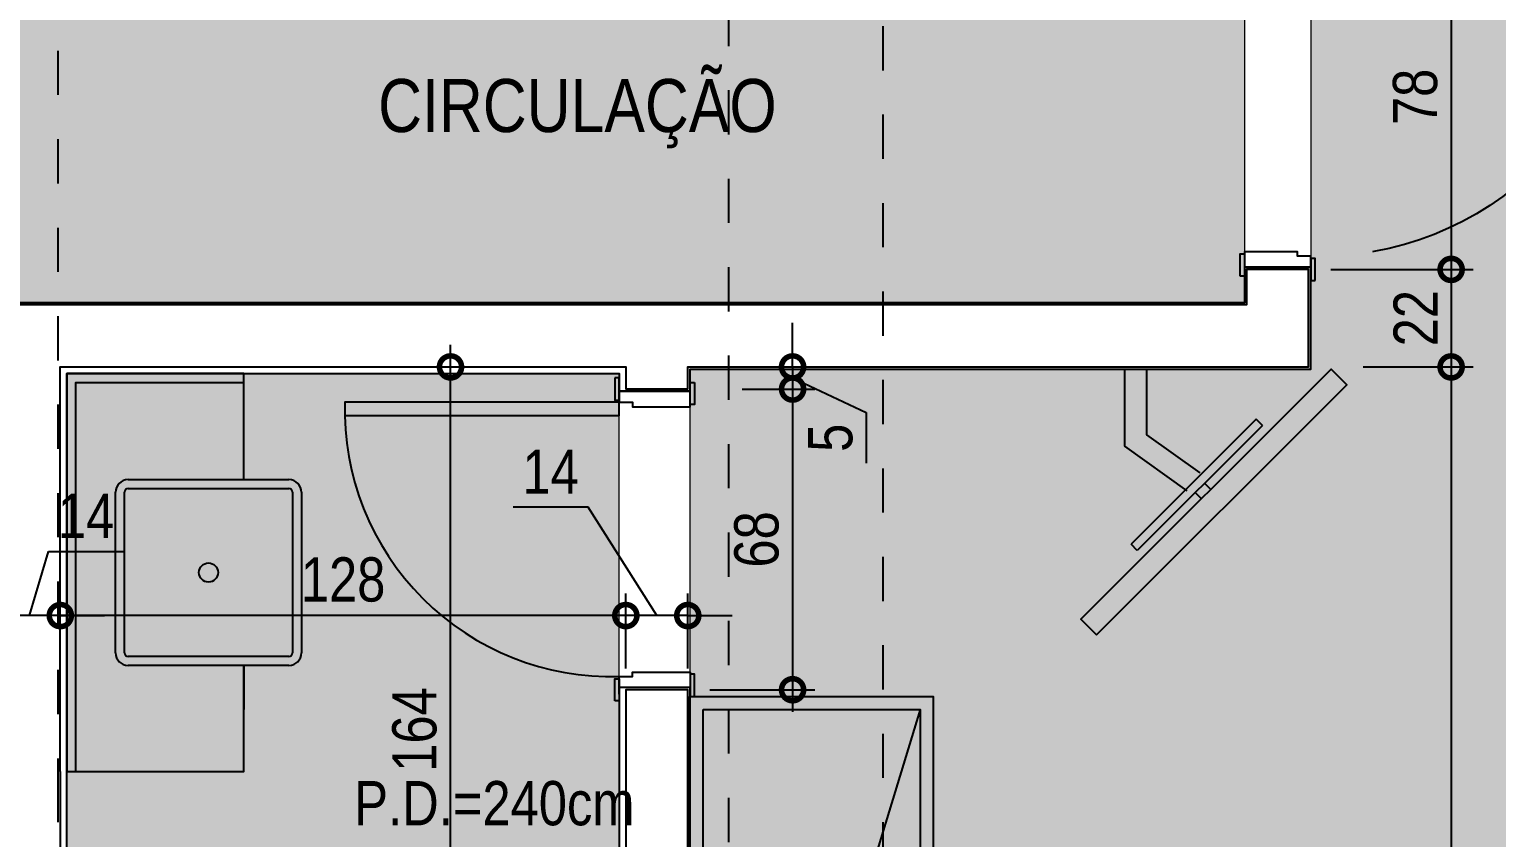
# Model space of a CAD drawing. Header units: metres. Extents: x -23 to 570, y -54 to 184.
# Drawn here: x 30.82 to 34.137, y 48.765 to 50.593 of the extents above; entities that cross this region are included whole.
import ezdxf
from ezdxf.enums import TextEntityAlignment as Align
from ezdxf.xclip import XClip

# ---------------------------------------------------------------- set-up
doc = ezdxf.new("R2010")
doc.units = ezdxf.units.M
doc.header["$XCLIPFRAME"] = 0
doc.header["$PDMODE"] = 35
doc.linetypes.add('DASHEDX2', pattern=[1.5, 1, -0.5])
doc.linetypes.add('PUC$0$DASHEDX2', pattern=[1.5, 1, -0.5])
for name, color, linetype in [('1', 232, 'DASHEDX2'), ('ARQ-DIM', 2, 'Continuous'), ('ARQ-TXT', 2, 'Continuous'), ('PUC$0$ARQ-ALV ACAB', 4, 'Continuous'), ('PUC$0$ARQ-ALV OSSO', 5, 'Continuous'), ('PUC$0$ARQ-CAX @ 1', 1, 'Continuous'), ('PUC$0$ARQ-HID', 7, 'Continuous'), ('PUC$0$ARQ-MOB', 7, 'Continuous'), ('PUC$0$ARQ-MOB @ 1', 7, 'Continuous'), ('PUC$0$ARQ-PRJ', 7, 'PUC$0$DASHEDX2')]:
    doc.layers.add(name, color=color, linetype=linetype)
doc.layers.add('PUC$0$ARQ-FORRO', color=9, linetype='Continuous', lineweight=5)
doc.styles.add('Adesa', font='ARIALN.TTF')
doc.dimstyles.new('ADESA 1-0050', dxfattribs={"dimtxt": 0.1, "dimasz": 0.1, "dimexe": 0.05, "dimexo": 0.05, "dimgap": 0.03, "dimtad": 1, "dimdec": 1, "dimlfac": 100, "dimzin": 12, "dimtxsty": 'Adesa', "dimblk": 'DOTSMALL', "dimcen": 1, "dimdle": 0.05, "dimclrd": 1, "dimclre": 1, "dimclrt": 256, "dimazin": 3, "dimtm": 1e-09, "dimtfac": 1, "dimtdec": 1, "dimtmove": 1, "dimatfit": 0, "dimldrblk": 'DOTSMALL', "dimfxl": 0.8, "dimtvp": 2, "dimtolj": 1, "dimtzin": 0, "dimarcsym": 0})

# ---------------------------------------------------------------- blocks, each defined once
blk = doc.blocks.new('_DotSmall')
at = {"color": 0, "linetype": 'ByBlock', "const_width": 0.5}
blk.add_lwpolyline([(-0.0625, 0, 1), (0.0625, 0, 1)], format="xyb", close=True, dxfattribs=at)
blk = doc.blocks.new('*D895')
at = {"layer": 'ARQ-DIM', "color": 1, "lineweight": -2, "transparency": 16777216}
for p, q in [((32.5452, 49.8294), (32.5452, 49.9294)), ((32.4316, 49.8294), (32.5952, 49.8294)), ((32.5452, 49.8294), (32.5452, 49.7794)), ((32.5452, 49.8294), (32.5452, 49.7794)), ((32.5452, 49.8044), (32.7119, 49.7264)), ((32.4316, 49.7794), (32.5952, 49.7794)), ((32.5452, 49.7794), (32.5452, 49.6794)), ((32.7119, 49.7264), (32.7119, 49.612))]:
    blk.add_line(p, q, dxfattribs=at)
at = {"layer": 'Defpoints', "color": 0, "transparency": 16777216}
for p in [(32.3816, 49.8294, 0), (32.3816, 49.7794, 0), (32.5452, 49.7794)]:
    blk.add_point(p, dxfattribs=at)
at = {"layer": 'ARQ-DIM', "color": 1, "lineweight": -2, "transparency": 16777216, "xscale": 0.1, "yscale": 0.1, "zscale": 0.1}
for p, rotation in [((32.5452, 49.8294), 270), ((32.5452, 49.7794), 90)]:
    blk.add_blockref('_DotSmall', p, dxfattribs=dict(at, rotation=rotation))
at = {"layer": 'ARQ-DIM', "transparency": 16777216, "insert": (32.631, 49.6692), "char_height": 0.1, "attachment_point": 5, "rotation": 90, "style": 'Adesa'}
blk.add_mtext('\\A1;5', dxfattribs=at)
blk = doc.blocks.new('*D896')
at = {"layer": 'ARQ-DIM', "color": 1, "lineweight": -2, "transparency": 16777216}
for p, q in [((32.5452, 49.8294), (32.5452, 49.0495)), ((32.4316, 49.7794), (32.5952, 49.7794)), ((32.3583, 49.0995), (32.5952, 49.0995))]:
    blk.add_line(p, q, dxfattribs=at)
at = {"layer": 'Defpoints', "color": 0, "transparency": 16777216}
for p in [(32.3816, 49.7794, 0), (32.3083, 49.0995, 0), (32.5452, 49.0995)]:
    blk.add_point(p, dxfattribs=at)
at = {"layer": 'ARQ-DIM', "color": 1, "lineweight": -2, "transparency": 16777216, "xscale": 0.1, "yscale": 0.1, "zscale": 0.1}
for p, rotation in [((32.5452, 49.7794), 90), ((32.5452, 49.0995), 270)]:
    blk.add_blockref('_DotSmall', p, dxfattribs=dict(at, rotation=rotation))
at = {"layer": 'ARQ-DIM', "transparency": 16777216, "insert": (32.4641, 49.4394), "char_height": 0.1, "attachment_point": 5, "rotation": 90, "style": 'Adesa'}
blk.add_mtext('\\A1;68', dxfattribs=at)
blk = doc.blocks.new('*D901')
at = {"layer": 'ARQ-DIM', "color": 1, "lineweight": -2, "transparency": 16777216}
for p, q in [((31.772, 48.14), (31.772, 49.8794)), ((31.3717, 49.8294), (31.822, 49.8294)), ((31.3717, 48.19), (31.822, 48.19))]:
    blk.add_line(p, q, dxfattribs=at)
at = {"layer": 'Defpoints', "color": 0, "transparency": 16777216}
for p in [(31.3217, 49.8294, 0), (31.772, 49.8294), (31.3217, 48.19)]:
    blk.add_point(p, dxfattribs=at)
at = {"layer": 'ARQ-DIM', "color": 1, "lineweight": -2, "transparency": 16777216, "xscale": 0.1, "yscale": 0.1, "zscale": 0.1}
for p, rotation in [((31.772, 49.8294), 90), ((31.772, 48.19), 270)]:
    blk.add_blockref('_DotSmall', p, dxfattribs=dict(at, rotation=rotation))
at = {"layer": 'ARQ-DIM', "transparency": 16777216, "insert": (31.6909, 49.0097), "char_height": 0.1, "attachment_point": 5, "rotation": 90, "style": 'Adesa'}
blk.add_mtext('\\A1;164', dxfattribs=at)
blk = doc.blocks.new('*D1113')
at = {"layer": 'ARQ-DIM', "color": 1, "lineweight": -2, "transparency": 16777216}
for p, q in [((34.0338, 50.8799), (34.0338, 49.9999)), ((33.7616, 50.8299), (34.0838, 50.8299)), ((33.8349, 50.0499), (34.0838, 50.0499))]:
    blk.add_line(p, q, dxfattribs=at)
at = {"layer": 'Defpoints', "color": 0, "transparency": 16777216}
for p in [(33.7116, 50.8299, 0), (33.7849, 50.0499), (34.0338, 50.0499)]:
    blk.add_point(p, dxfattribs=at)
at = {"layer": 'ARQ-DIM', "color": 1, "lineweight": -2, "transparency": 16777216, "xscale": 0.1, "yscale": 0.1, "zscale": 0.1}
for p, rotation in [((34.0338, 50.8299), 90), ((34.0338, 50.0499), 270)]:
    blk.add_blockref('_DotSmall', p, dxfattribs=dict(at, rotation=rotation))
at = {"layer": 'ARQ-DIM', "transparency": 16777216, "insert": (33.9528, 50.4399), "char_height": 0.1, "attachment_point": 5, "rotation": 90, "style": 'Adesa'}
blk.add_mtext('\\A1;78', dxfattribs=at)
blk = doc.blocks.new('*D1130')
at = {"layer": 'ARQ-DIM', "color": 1, "lineweight": -2, "transparency": 16777216}
for p, q in [((30.89, 49.1294), (30.89, 49.3172)), ((32.1683, 49.1495), (32.1683, 49.3172)), ((32.2183, 49.2672), (30.84, 49.2672))]:
    blk.add_line(p, q, dxfattribs=at)
at = {"layer": 'Defpoints', "color": 0, "transparency": 16777216}
for p in [(30.89, 49.2672), (32.1683, 49.0995), (30.89, 49.0794, 0)]:
    blk.add_point(p, dxfattribs=at)
at = {"layer": 'ARQ-DIM', "color": 1, "lineweight": -2, "transparency": 16777216, "xscale": 0.1, "yscale": 0.1, "zscale": 0.1, "rotation": 180}
blk.add_blockref('_DotSmall', (30.89, 49.2672), dxfattribs=at)
at = {"layer": 'ARQ-DIM', "color": 1, "lineweight": -2, "transparency": 16777216, "xscale": 0.1, "yscale": 0.1, "zscale": 0.1}
blk.add_blockref('_DotSmall', (32.1683, 49.2672), dxfattribs=at)
at = {"layer": 'ARQ-DIM', "transparency": 16777216, "insert": (31.5292, 49.3482), "char_height": 0.1, "attachment_point": 5, "style": 'Adesa'}
blk.add_mtext('\\A1;128', dxfattribs=at)
blk = doc.blocks.new('*D1131')
at = {"layer": 'ARQ-DIM', "color": 1, "lineweight": -2, "transparency": 16777216}
for p, q in [((30.82, 49.2672), (30.8636, 49.4124)), ((30.8636, 49.4124), (31.033, 49.4124)), ((30.75, 49.1294), (30.75, 49.3172)), ((30.89, 49.1294), (30.89, 49.3172)), ((30.75, 49.2672), (30.65, 49.2672)), ((30.89, 49.2672), (30.75, 49.2672)), ((30.89, 49.2672), (30.75, 49.2672)), ((30.89, 49.2672), (30.99, 49.2672))]:
    blk.add_line(p, q, dxfattribs=at)
at = {"layer": 'Defpoints', "color": 0, "transparency": 16777216}
for p in [(30.75, 49.2672), (30.75, 49.0794), (30.89, 49.0794, 0)]:
    blk.add_point(p, dxfattribs=at)
at = {"layer": 'ARQ-DIM', "color": 1, "lineweight": -2, "transparency": 16777216, "xscale": 0.1, "yscale": 0.1, "zscale": 0.1}
blk.add_blockref('_DotSmall', (30.75, 49.2672), dxfattribs=at)
at = {"layer": 'ARQ-DIM', "color": 1, "lineweight": -2, "transparency": 16777216, "xscale": 0.1, "yscale": 0.1, "zscale": 0.1, "rotation": 180}
blk.add_blockref('_DotSmall', (30.89, 49.2672), dxfattribs=at)
at = {"layer": 'ARQ-DIM', "transparency": 16777216, "insert": (30.9483, 49.4926), "char_height": 0.1, "attachment_point": 5, "style": 'Adesa'}
blk.add_mtext('\\A1;14', dxfattribs=at)
blk = doc.blocks.new('*D1085')
at = {"layer": 'ARQ-DIM', "color": 1, "lineweight": -2, "transparency": 16777216}
for p, q in [((34.0338, 50.0999), (34.0338, 49.7794)), ((33.7616, 50.0499), (34.0838, 50.0499)), ((33.8349, 49.8294), (34.0838, 49.8294))]:
    blk.add_line(p, q, dxfattribs=at)
at = {"layer": 'Defpoints', "color": 0, "transparency": 16777216}
for p in [(33.7116, 50.0499, 0), (33.7849, 49.8294, 0), (34.0338, 49.8294)]:
    blk.add_point(p, dxfattribs=at)
at = {"layer": 'ARQ-DIM', "color": 1, "lineweight": -2, "transparency": 16777216, "xscale": 0.1, "yscale": 0.1, "zscale": 0.1}
for p, rotation in [((34.0338, 50.0499), 90), ((34.0338, 49.8294), 270)]:
    blk.add_blockref('_DotSmall', p, dxfattribs=dict(at, rotation=rotation))
at = {"layer": 'ARQ-DIM', "transparency": 16777216, "insert": (33.9536, 49.9396), "char_height": 0.1, "attachment_point": 5, "rotation": 90, "style": 'Adesa'}
blk.add_mtext('\\A1;22', dxfattribs=at)
blk = doc.blocks.new('*D1086')
at = {"layer": 'ARQ-DIM', "color": 1, "lineweight": -2, "transparency": 16777216}
for p, q in [((34.0338, 49.8794), (34.0338, 47.3605)), ((33.8349, 49.8294), (34.0838, 49.8294)), ((33.8349, 47.4105), (34.0838, 47.4105))]:
    blk.add_line(p, q, dxfattribs=at)
at = {"layer": 'Defpoints', "color": 0, "transparency": 16777216}
for p in [(33.7849, 49.8294, 0), (33.7849, 47.4105, -0.0001), (34.0338, 47.4105)]:
    blk.add_point(p, dxfattribs=at)
at = {"layer": 'ARQ-DIM', "color": 1, "lineweight": -2, "transparency": 16777216, "xscale": 0.1, "yscale": 0.1, "zscale": 0.1}
for p, rotation in [((34.0338, 49.8294), 90), ((34.0338, 47.4105), 270)]:
    blk.add_blockref('_DotSmall', p, dxfattribs=dict(at, rotation=rotation))
at = {"layer": 'ARQ-DIM', "transparency": 16777216, "insert": (33.9536, 48.6199), "char_height": 0.1, "attachment_point": 5, "rotation": 90, "style": 'Adesa'}
blk.add_mtext('\\A1;242', dxfattribs=at)
blk = doc.blocks.new('*D966')
at = {"layer": 'ARQ-DIM', "color": 1, "lineweight": -2, "transparency": 16777216}
for p, q in [((32.0829, 49.5123), (31.9135, 49.5123)), ((32.2383, 49.2672), (32.0829, 49.5123)), ((32.1683, 49.1474), (32.1683, 49.3172)), ((32.3083, 49.1474), (32.3083, 49.3172)), ((32.1683, 49.2672), (32.0683, 49.2672)), ((32.3083, 49.2672), (32.1683, 49.2672)), ((32.3083, 49.2672), (32.1683, 49.2672)), ((32.3083, 49.2672), (32.4083, 49.2672))]:
    blk.add_line(p, q, dxfattribs=at)
at = {"layer": 'Defpoints', "color": 0, "transparency": 16777216}
for p in [(32.1683, 49.2672), (32.1683, 49.0974, 0), (32.3083, 49.0974, 0)]:
    blk.add_point(p, dxfattribs=at)
at = {"layer": 'ARQ-DIM', "color": 1, "lineweight": -2, "transparency": 16777216, "xscale": 0.1, "yscale": 0.1, "zscale": 0.1}
blk.add_blockref('_DotSmall', (32.1683, 49.2672), dxfattribs=at)
at = {"layer": 'ARQ-DIM', "color": 1, "lineweight": -2, "transparency": 16777216, "xscale": 0.1, "yscale": 0.1, "zscale": 0.1, "rotation": 180}
blk.add_blockref('_DotSmall', (32.3083, 49.2672), dxfattribs=at)
at = {"layer": 'ARQ-DIM', "transparency": 16777216, "insert": (31.9982, 49.5925), "char_height": 0.1, "attachment_point": 5, "style": 'Adesa'}
blk.add_mtext('\\A1;14', dxfattribs=at)
blk = doc.blocks.new('PUC$0$ARQ-HID-CUBA Q')
for points in [[(-0.1816, 0), (0.1816, 0)], [(-0.1816, -0.11), (0.1816, -0.11)], [(-0.1816, -0.13), (0.1816, -0.13)], [(-0.21, -0.5016), (-0.21, -0.1384)], [(-0.19, -0.5016), (-0.19, -0.1384)], [(0.19, -0.1384), (0.19, -0.5016)], [(0.21, -0.1384), (0.21, -0.5016)], [(-0.21, -0.4), (-0.31, -0.4)], [(0.21, -0.4), (0.31, -0.4)], [(0.1816, -0.51), (-0.1816, -0.51)], [(0.1816, -0.53), (-0.1816, -0.53)], [(0.1816, -0.53), (-0.1816, -0.53)]]:
    blk.add_lwpolyline(points)
blk.add_circle((0, -0.32), 0.0216)
for centre, radius, start, end in [((-0.1816, -0.1384), 0.0284, 90, 180), ((-0.1816, -0.1384), 0.0084, 90, 180), ((0.1816, -0.1384), 0.0284, 0, 90), ((0.1816, -0.1384), 0.0084, 0, 90), ((-0.1816, -0.5016), 0.0284, 180, 270), ((-0.1816, -0.5016), 0.0084, 180, 270), ((0.1816, -0.5016), 0.0284, 270, 0), ((0.1816, -0.5016), 0.0084, 270, 0)]:
    blk.add_arc(centre, radius, start, end)
blk = doc.blocks.new('*U2447')
for points in [[(0, 0), (0, 0.72), (-0.03, 0.72), (-0.03, 0)], [(-0.775, 0.01), (-0.725, 0.01), (-0.725, 0), (-0.775, 0)], [(0.055, 0.01), (0.005, 0.01), (0.005, 0), (0.055, 0)], [(-0.765, -0.16), (-0.715, -0.16), (-0.715, -0.15), (-0.765, -0.15)], [(0.045, -0.16), (-0.005, -0.16), (-0.005, -0.15), (0.045, -0.15)]]:
    blk.add_lwpolyline(points, close=True)
for points in [[(-0.76, 0), (-0.72, 0), (-0.72, -0.03), (-0.71, -0.03), (-0.71, -0.15), (-0.745, -0.15), (-0.745, 0)], [(0.04, 0), (0, 0), (0, -0.03), (-0.01, -0.03), (-0.01, -0.15), (0.025, -0.15), (0.025, 0)]]:
    blk.add_lwpolyline(points)
at = {"layer": 'PUC$0$ARQ-PRJ'}
blk.add_arc((-0.0208, 0.0208), 0.6995, 88.2986, 181.7014, dxfattribs=at)
blk = doc.blocks.new('*U2415')
for points in [[(0, 0), (0, 0.62), (-0.03, 0.62), (-0.03, 0)], [(-0.675, 0.01), (-0.625, 0.01), (-0.625, 0), (-0.675, 0)], [(0.055, 0.01), (0.005, 0.01), (0.005, 0), (0.055, 0)], [(-0.665, -0.17), (-0.615, -0.17), (-0.615, -0.16), (-0.665, -0.16)], [(0.045, -0.17), (-0.005, -0.17), (-0.005, -0.16), (0.045, -0.16)]]:
    blk.add_lwpolyline(points, close=True)
for points in [[(-0.66, 0), (-0.62, 0), (-0.62, -0.03), (-0.61, -0.03), (-0.61, -0.16), (-0.645, -0.16), (-0.645, 0)], [(0.04, 0), (0, 0), (0, -0.03), (-0.01, -0.03), (-0.01, -0.16), (0.025, -0.16), (0.025, 0)]]:
    blk.add_lwpolyline(points)
at = {"layer": 'PUC$0$ARQ-PRJ'}
blk.add_arc((-0.0179, 0.0179), 0.6024, 88.2986, 181.7014, dxfattribs=at)
blk = doc.blocks.new('PUC$0$planta tipo 5 puc')
at = {"layer": 'PUC$0$ARQ-FORRO'}
h = blk.add_hatch(color=256, dxfattribs=at)
h.dxf.hatch_style = 1
h.paths.add_polyline_path([(-29.3883, 0.1856), (-30.6367, 0.1856), (-30.6367, 1.795), (-30.3267, 1.795), (-30.3267, 2.5748), (-29.3883, 2.5747)])
at = {"layer": 'PUC$0$ARQ-ALV ACAB'}
blk.add_lwpolyline([(-29.2283, 2.5848), (-29.2283, 0.8956), (-29.3883, 0.8956), (-29.3883, 2.5747)], dxfattribs=at)
at = {"layer": 'PUC$0$ARQ-ALV ACAB', "elevation": 0}
blk.add_lwpolyline([(-30.6367, 1.795), (-30.6367, 0.1856), (-29.3883, 0.1856), (-29.3883, 0.2256), (-29.2283, 0.2256), (-29.2283, 0.1756), (-27.8251, 0.1756), (-27.8251, -0.0548), (-27.9751, -0.0548), (-27.9751, 0.0256), (-30.7967, 0.0256)], dxfattribs=at)
at = {"layer": 'PUC$0$ARQ-ALV OSSO'}
blk.add_lwpolyline([(-29.2333, 2.5897), (-29.2333, 0.9006), (-29.3733, 0.9006), (-29.3733, 2.5897)], dxfattribs=at)
at = {"layer": 'PUC$0$ARQ-ALV OSSO', "elevation": 0}
for points in [[(-30.6517, 1.0856), (-30.6517, 2)], [(-30.6517, 1.0856), (-30.6517, 0.1706), (-29.3733, 0.1706), (-29.3733, 0.2206), (-29.2333, 0.2206), (-29.2333, 0.1706), (-27.8301, 0.1706), (-27.8301, -0.0498), (-27.9701, -0.0498), (-27.9701, 0.0306), (-30.7917, 0.0306)]]:
    blk.add_lwpolyline(points, dxfattribs=at)
at = {"layer": 'PUC$0$ARQ-FORRO', "elevation": 0}
blk.add_lwpolyline([(-29.3883, 0.1856), (-30.6367, 0.1856), (-30.6367, 1.795), (-30.3267, 1.795), (-30.3267, 2.5748), (-29.3883, 2.5747)], close=True, dxfattribs=at)
at = {"layer": 'PUC$0$ARQ-HID', "lineweight": -2, "elevation": 0}
blk.add_lwpolyline([(-30.2367, 0.4256), (-30.2367, 0.1856), (-30.6367, 0.1856), (-30.6367, 1.0856), (-30.2367, 1.0856), (-30.2367, 0.8456)], dxfattribs=at)
at = {"layer": 'PUC$0$ARQ-HID', "elevation": 0}
for points in [[(-30.6367, 1.0856), (-30.6367, 0.1856), (-30.2367, 0.1856)], [(-30.6167, 1.0856), (-30.6167, 0.2056), (-30.2367, 0.2056)]]:
    blk.add_lwpolyline(points, dxfattribs=at)
at = {"layer": 'PUC$0$ARQ-CAX @ 1', "xscale": -1.000000000000007, "rotation": 90}
blk.add_blockref('*U2415', (-29.3883, 0.2506, 0), dxfattribs=at)
at = {"layer": 'PUC$0$ARQ-CAX @ 1', "rotation": 270}
blk.add_blockref('*U2447', (-27.8251, -0.7998), dxfattribs=at)
at = {"layer": 'PUC$0$ARQ-HID', "lineweight": -2, "xscale": -1.000000000000007, "rotation": 90}
blk.add_blockref('PUC$0$ARQ-HID-CUBA Q', (-30.6367, 0.6356), dxfattribs=at)
blk = doc.blocks.new('PUC$0$pl forro 5')
at = {"layer": 'PUC$0$ARQ-FORRO'}
h = blk.add_hatch(color=256, dxfattribs=at)
h.dxf.hatch_style = 1
h.paths.add_polyline_path([(5.03, 1.165), (7.8516, 1.165), (7.8516, 0.2644), (5.03, 0.2644)])
h = blk.add_hatch(color=256, dxfattribs=at)
h.dxf.hatch_style = 1
h.paths.add_polyline_path([(10.6499, 1.165), (8.0016, 1.165), (8.0016, 0.1144), (6.5983, 0.1144), (6.5984, -2.2947), (10.65, -2.2952)])
at = {"layer": 'PUC$0$ARQ-FORRO', "elevation": 0}
for points in [[(5.03, 1.165), (7.8516, 1.165), (7.8516, 0.2644), (5.03, 0.2644)], [(10.6499, 1.165), (8.0016, 1.165), (8.0016, 0.1144), (6.5983, 0.1144), (6.5984, -2.2947), (10.65, -2.2952)]]:
    blk.add_lwpolyline(points, close=True, dxfattribs=at)
blk = doc.blocks.new('*U2471')
at = {"flags": 128}
for points in [[(1.669, 0), (1.669, 0.55), (0, 0.55), (0, 0)], [(1.639, 0.03), (1.639, 0.52), (0.03, 0.52), (0.03, 0.03)]]:
    blk.add_lwpolyline(points, close=True, dxfattribs=at)
blk.add_lwpolyline([(1.639, 0.52), (0.03, 0.03)], dxfattribs=at)
blk = doc.blocks.new('*U2466')
for p, q in [((-0.2, -0.02), (-0.2, 0)), ((0.2, -0.02), (0.2, 0)), ((-0.015, -0.04), (-0.015, -0.02)), ((0.015, -0.04), (0.015, -0.02))]:
    blk.add_line(p, q)
for points in [[(0.2, 0), (-0.2, 0)], [(0.2, -0.02), (-0.2, -0.02)]]:
    blk.add_lwpolyline(points)
blk.add_lwpolyline([(-0.4, -0.09), (0.4, -0.09), (0.4, -0.04), (-0.4, -0.04)], close=True)
blk = doc.blocks.new('PUC$0$layout opção 5')
at = {"layer": 'PUC$0$ARQ-MOB', "elevation": 0}
for points in [[(-2.9279, 2.1347), (-3.0689, 2.2356), (-3.0689, 2.4096)], [(-2.8988, 2.1753), (-3.0189, 2.2613), (-3.0189, 2.4096)]]:
    blk.add_lwpolyline(points, dxfattribs=at)
at = {"layer": 'PUC$0$ARQ-MOB', "xscale": -1, "rotation": 270}
blk.add_blockref('*U2471', (-4.0517, 0.0006, 0), dxfattribs=at)
at = {"layer": 'PUC$0$ARQ-MOB @ 1', "rotation": 44.99999999999986}
blk.add_blockref('*U2466', (-2.9134, 2.155, 0), dxfattribs=at)
blk = doc.blocks.new('PUC')
at = {"layer": 'PUC$0$ARQ-FORRO'}
blk.add_blockref('PUC$0$pl forro 5', (25.715, 49.7101, 0), dxfattribs=at)
at = {"layer": 'PUC$0$ARQ-HID', "xscale": -1, "rotation": 180}
blk.add_blockref('PUC$0$planta tipo 5 puc', (61.5417, 50.0001, 0), dxfattribs=at)
at = {"layer": 'PUC$0$ARQ-MOB'}
blk.add_blockref('PUC$0$layout opção 5', (36.365, 47.4149, 0), dxfattribs=at)
blk = doc.blocks.new('est-lo-07-6sb-r00')
at = {"layer": '1'}
for points in [[(3240.004467, 285.500177), (3240.004467, -229.999844)], [(3275.004467, -229.999844), (3275.004467, 285.500177)], [(3088.508629, -115.575275), (3088.508629, 270.500177)], [(3088.508629, -199.999844), (3088.508629, -115.575275)]]:
    blk.add_lwpolyline(points, dxfattribs=at)

msp = doc.modelspace()

# ---------------------------------------------------------------- block references
at = {"linetype": 'Continuous'}
ref = msp.add_blockref('est-lo-07-6sb-r00', (0, 50), dxfattribs=dict(at, xscale=0.01, yscale=0.01, zscale=0.01))
XClip(ref).set_block_clipping_path([(-2382.224773505, -448.6564912002), (3871.2509198365, 448.1901377692)])
msp.add_blockref('PUC', (0, 0))

# ---------------------------------------------------------------- texts
at = {"layer": 'ARQ-TXT', "style": 'Adesa'}
for s, height, p in [('CIRCULAÇÃO', 0.12, (32.0588, 50.4185, 0)), ('P.D.=240cm', 0.1, (31.8712, 48.8431, 0))]:
    msp.add_text(s, height=height, dxfattribs=at).set_placement(p, align=Align.MIDDLE)

# ---------------------------------------------------------------- dimensions: what is measured, and where the dimension line sits
at = {"layer": 'ARQ-DIM'}
for base, p1, p2, angle, picture, middle in [((34.0338, 50.0499), (33.7116, 50.8299, 0), (33.7849, 50.0499), 270, '*D1113', (33.9528, 50.4399)), ((34.03384, 49.8294), (33.71155, 50.04988, 0), (33.78485, 49.8294, 0), 270, '*D1085', (33.95364, 49.93964)), ((32.5452, 49.0995), (32.3816, 49.7794, 0), (32.3083, 49.0995, 0), 270, '*D896', (32.4641, 49.4394)), ((30.75, 49.2672, 0), (30.89, 49.0794, 0), (30.75, 49.0794, 0), 180, '*D1131', (30.8936, 49.4926, 0))]:
    dim = msp.add_linear_dim(base=base, p1=p1, p2=p2, angle=angle, dimstyle='ADESA 1-0050', dxfattribs=at)
    dim.commit()
    dim.dimension.update_dxf_attribs({"geometry": picture, "text_midpoint": middle})
dim = msp.add_linear_dim(base=(32.5452, 49.7794), p1=(32.3816, 49.8294, 0), p2=(32.3816, 49.7794, 0), angle=270, dimstyle='ADESA 1-0050', dxfattribs=at)
dim.commit()
dim.dimension.update_dxf_attribs({"geometry": '*D895', "text_midpoint": (32.7119, 49.6964), "dimtype": 160})
for base, p1, p2, angle, picture, middle in [((31.772, 49.8294), (31.3217, 48.19), (31.3217, 49.8294, 0), 270, '*D901', (31.6909, 49.0097)), ((34.0338, 47.4105), (33.7849, 49.8294, 0), (33.7849, 47.4105, -0.0001), 270, '*D1086', (33.9536, 48.6199)), ((30.89, 49.2672, 0), (32.1683, 49.0995, 0), (30.89, 49.0794, 0), 180, '*D1130', (31.5292, 49.3482, 0))]:
    dim = msp.add_linear_dim(base=base, p1=p1, p2=p2, angle=angle, dimstyle='ADESA 1-0050', override={"dimdec": 0}, dxfattribs=at)
    dim.commit()
    dim.dimension.update_dxf_attribs({"geometry": picture, "text_midpoint": middle})
dim = msp.add_linear_dim(base=(32.1683, 49.2672), p1=(32.3083, 49.0974, 0), p2=(32.1683, 49.0974, 0), dimstyle='ADESA 1-0050', dxfattribs=at)
dim.commit()
dim.dimension.update_dxf_attribs({"geometry": '*D966', "text_midpoint": (32.0529, 49.5123), "dimtype": 160})

doc.saveas('drawing.dxf')
